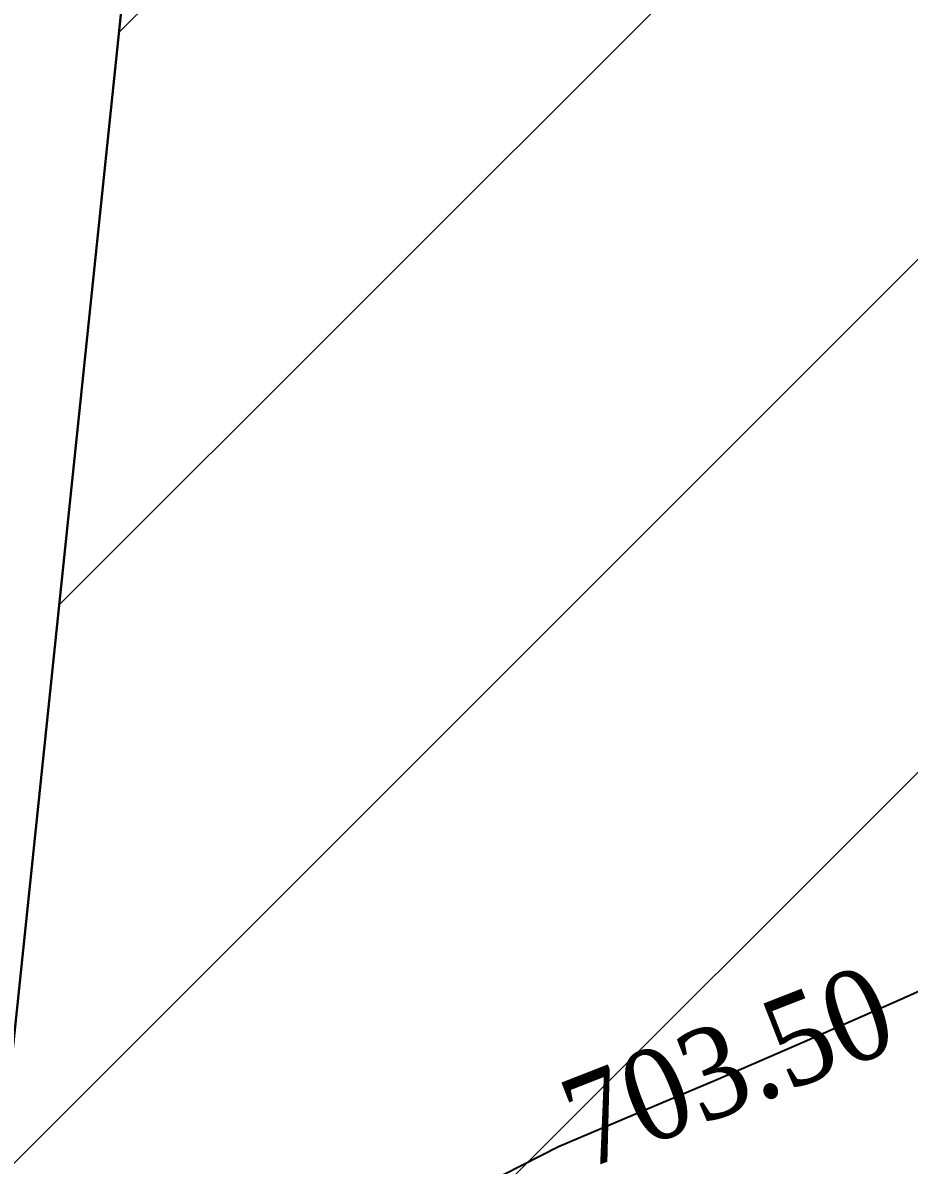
# Model space of a CAD drawing. Header units: millimetres. Extents: x 1353783 to 6492029790, y -7276956 to -512500.
# Drawn here: x 9998011 to 10001890, y -2850243 to -2845242 of the extents above; entities that cross this region are included whole.
import ezdxf

# ---------------------------------------------------------------- set-up
doc = ezdxf.new("R2010")
doc.units = ezdxf.units.MM
doc.linetypes.add('CONTI', pattern=[0])
doc.layers.get('Defpoints').update_dxf_attribs({"color": 255})
doc.layers.add('!A-0', color=7, linetype='Continuous', lineweight=0)
for name, color, linetype in [('GORIZUNKNOWN', 32, 'CONTI'), ('Заливка', 7, 'Continuous'), ('РЕЛЬЕФ', 7, 'CONTI')]:
    doc.layers.add(name, color=color, linetype=linetype)
doc.styles.add('tandem1', font='', dxfattribs={"width": 0.9})
doc.styles.get('tandem1').set_extended_font_data('Times New Roman')

# ---------------------------------------------------------------- blocks, each defined once
blk = doc.blocks.new('оо')
at = {"layer": 'GORIZUNKNOWN', "color": 9, "true_color": 0xc7c8ca}
blk.add_lwpolyline([(222890.493, -3431845.332), (222895.763, -3431844.482), (222897.533, -3431844.322), (222899.493, -3431844.152), (222901.593, -3431843.942), (222903.793, -3431843.712), (222906.033, -3431843.462)], dxfattribs=at)

msp = doc.modelspace()

# ---------------------------------------------------------------- hatches: boundary and pattern name
at = {"layer": 'Заливка', "lineweight": 13, "ltscale": 100}
h = msp.add_hatch(dxfattribs=at)
h.set_pattern_fill('ANSI31', color=5, scale=500)
h.set_pattern_definition([(45, (298297.6, 0), (-1122.53202, 1122.53202), [])])
edge = h.paths.add_edge_path()
edge.add_line((9993521.7, -2792997.2), (9997384.3, -2799850.2))
edge.add_arc((9991112, -2803385.5), 7200, 1.90921, 29.40719, ccw=False)
edge.add_line((9998308, -2803145.6), (9998562.4, -2810751.7))
edge.add_line((9998562.4, -2810751.7), (9998562.4, -2843655.4))
edge.add_arc((9991344.8, -2843654.6), 7217.6, 354.3683, 359.99312, ccw=False)
edge.add_line((9998527.5, -2844362.8), (9997354.7, -2855583.7))
edge.add_arc((9998546.4, -2855726.4), 1200.2, 173.1727, 265.2807)
edge.add_line((9998447.7, -2856922.5), (10009648, -2857846.4))
edge.add_arc((10009745.7, -2856650.3), 1200.1, 265.3316, 378.4962)
edge.add_line((10010883.8, -2856269.6), (10004063.5, -2835875.3))
edge.add_arc((10009188.6, -2833879.5), 5500, 181.1082, 201.2773, ccw=False)
edge.add_line((10003689.7, -2833985.8), (10002920.7, -2794236.1))
edge.add_arc((10001720.9, -2794259.3), 1200, 1.1082, 75.4144)
edge.add_line((10002023.1, -2793097.9), (10001343, -2792921))
edge.add_line((10001343, -2792921), (9994867.6, -2791246.2))
edge.add_arc((9994567.1, -2792408), 1200, 75.4992, 209.4072)

# ---------------------------------------------------------------- linework, layer by layer
at = {"layer": '!A-0', "color": 219, "lineweight": 30, "ltscale": 100, "true_color": 0x642165}
msp.add_lwpolyline([(9993521.7, -2792997.2), (9997384.3, -2799850.2, -0.120562), (9998308, -2803145.6), (9998562.4, -2810751.7), (9998562.4, -2843655.4, -0.024548), (9998527.5, -2844362.8), (9997354.7, -2855583.7, 0.425031), (9998447.7, -2856922.5), (10009648, -2857846.4, 0.538245), (10010883.8, -2856269.6), (10004063.5, -2835875.3, -0.088232), (10003689.7, -2833985.8), (10002920.7, -2794236.1, 0.336081), (10002023.1, -2793097.9), (10001343, -2792921), (9994867.6, -2791246.2, 0.661308)], format="xyb", close=True, dxfattribs=at)

# ---------------------------------------------------------------- block references
at = {"layer": 'РЕЛЬЕФ', "color": 240, "lineweight": 30, "true_color": 0xed1f24, "xscale": 200.0000000000001, "yscale": 200.0000000000001, "zscale": 200.0000000000001, "rotation": 17.80578495452471}
msp.add_blockref('оо', (-242329121, 637008728.1), dxfattribs=at)

# ---------------------------------------------------------------- texts
at = {"layer": 'Defpoints', "color": 252, "true_color": 0x939598, "insert": (10001097.9, -2849813.1, 0.8), "char_height": 396, "width": 748.003, "attachment_point": 5, "rotation": 21.3703, "style": 'tandem1'}
msp.add_mtext('703.50', dxfattribs=at)

doc.saveas('drawing.dxf')
